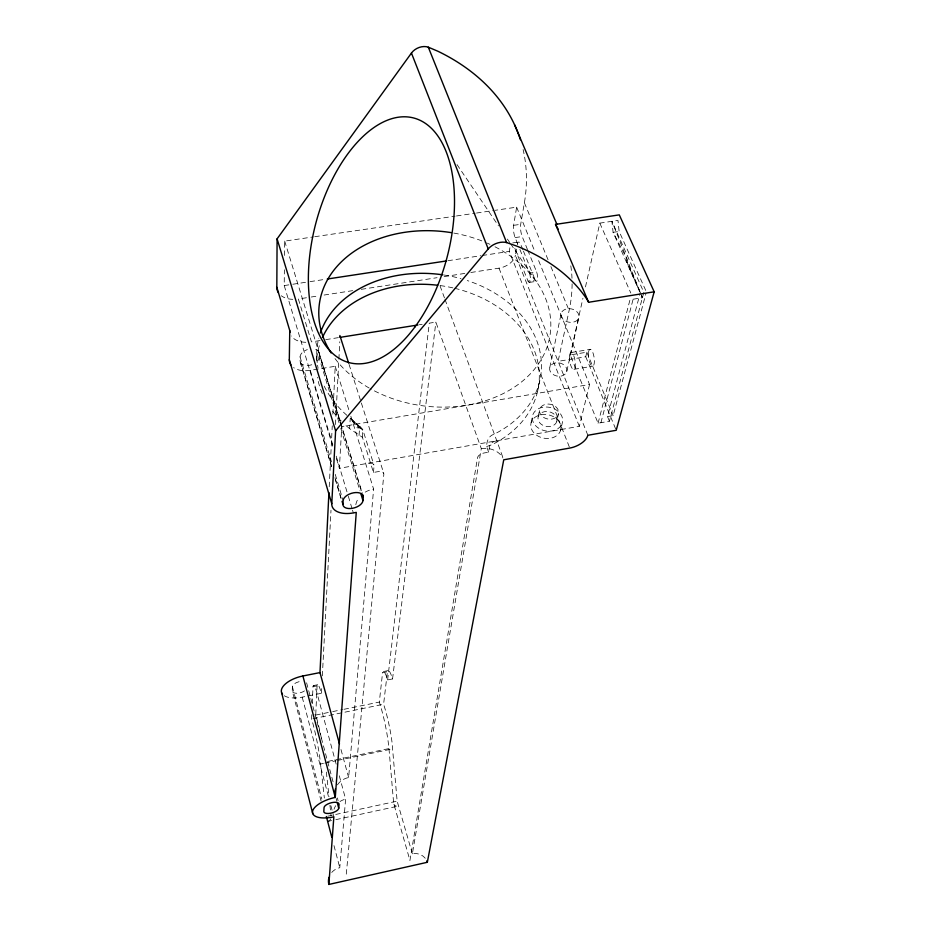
<?xml version="1.0" encoding="UTF-8"?>
<svg xmlns="http://www.w3.org/2000/svg" width="931" height="931" viewBox="0 0 931 931"><rect width="100%" height="100%" fill="white"/><g stroke="black" fill="none" stroke-linecap="round" stroke-linejoin="round"><path stroke-width="0.7" stroke-dasharray="4.66 3.49" d="M332.681 446.147L284.211 285.561L284.374 269.792M284.525 255.455L284.688 241.117L313.316 236.916M321.09 801.044L292.276 690.849L292.381 686.613A7.425 3.491 -15.2 0 1 301.586 681.294M331.645 466.524L299.968 360.623L300.05 356.887A9.81 6.168 -16.6 0 1 307.323 349.579M316.738 355.689L316.54 361.053A111.813 86.176 6.9 0 1 320.392 342.527M339.082 422.802L319.03 357.551L319.17 353.815A9.81 6.168 -16.6 0 0 314.585 349.055M311.78 714.764L311.606 718.988A38.939 4.783 78.7 0 1 319.717 756.938L324.349 798.053M312.269 703.533L313.002 686.671L317.075 685.856A17.235 2.281 78.8 0 1 319.961 688.672L321.439 693.281L302.203 697.156A21.774 10.229 -15.2 0 1 284.095 695.632M321.37 738.108A42.337 5.307 78.7 0 0 315.737 715.055L317.075 685.856M329.225 486.762L332.262 425.793M332.844 414.179L335.218 366.279L310.279 370.329A21.902 13.756 -16.6 0 1 293.579 367.594M321.439 693.281L321.812 686.019M322.347 675.848L330.994 510.246M335.463 424.536L338.803 360.611M338.884 359.157L339.792 341.724M589.544 384.491L579.326 426.328L339.373 468.293L341.758 426.596L589.544 384.491L537.629 258.213M346.274 874.151L383.84 474.205A6.133 3.445 -17.5 0 0 378.242 471.621L373.471 472.459L362.403 437.256L349.591 428.609L350.254 418.135L362.776 429.633L373.913 464.953M359.04 435.522L359.68 426.549L362.776 429.633L362.403 437.256M373.471 472.459L374.041 465.872A6.191 3.515 -17.3 0 0 368.339 463.231M331.75 872.44A14.849 13.93 2.9 0 1 339.78 867.704L345.622 799.182L338.814 773.964M337.418 784.868A18.259 16.618 4.2 0 1 348.636 777.501L373.61 489.101L350.754 415.959M496.27 440.945A6.11 3.421 -19.2 0 0 489.764 445.577L488.589 452.187L483.957 453.001A6.063 3.352 -19.9 0 0 477.545 457.656L409.931 860.419L393.662 803.337L388.972 748.582A42.011 6.785 78.5 0 0 379.313 702.079L382.571 672.706L387.424 671.728A17.084 2.968 78.7 0 1 390.962 674.381L392.556 678.932L387.633 679.921A17.095 2.921 78.7 0 0 382.571 672.706M387.633 679.921L429.261 323.173L435.871 322.126L481.304 448.637L412.363 853.843A12.266 11.405 12.4 0 1 426.107 859.499M412.363 853.843L397.141 801.149L391.963 741.809A38.602 6.319 78.5 0 0 383.595 704.255L387.424 671.728M392.556 678.932L435.871 322.126M517.764 244.178L515.099 237.603A8.763 2.479 82.4 0 1 513.621 225.349L516.635 207.159L495.164 210.301M579.326 426.328L509.28 251.405L510.269 245.481M587.857 435.277L515.413 255.245L516.577 248.484M527.54 249.683L522.175 236.544A8.763 2.514 82.5 0 1 520.708 224.29L524.386 202.76A262.635 182.429 -16.4 0 0 523.106 149.542M488.589 452.187L486.68 446.543C486.541 441.341 488.67 435.743 494.07 434.23A112.709 86.478 6.9 0 0 540.457 354.083A112.709 86.478 6.9 0 0 467.257 280.545M531.135 422.686L532.648 415.307M537.618 391.241L539.782 380.732M538.188 416.704L539.747 409.268M549.814 367.396L561.218 313.34M572.1 283.839A275.343 175.109 -16.6 0 1 569.12 310.489L558.111 361.344L585.75 356.748L586.821 352.197L570.214 354.944L598.074 423.221L609.433 421.219L643.845 292.357L611.923 221.322L613.098 232.331L639.644 291.578L626.447 261.064M570.214 354.944L582.934 298.257M585.483 286.911L599.808 223.137L617.975 220.414L619.138 231.423L646.393 291.892M566.735 371.609A8.728 6.657 11.3 0 0 555.598 362.915A8.728 6.657 11.3 0 0 552.479 374.029A8.728 6.657 11.3 0 0 566.735 371.609L578.849 317.68A9.089 6.761 11.1 0 0 567.212 308.801A9.089 6.761 11.1 0 0 564.023 320.101A9.089 6.761 11.1 0 0 578.849 317.68M556.796 421.394A9.601 7.483 11.5 0 0 544.565 411.665A9.601 7.483 11.5 0 0 541.086 424.152A9.601 7.483 11.5 0 0 556.796 421.394L558.46 413.969A9.659 7.506 11.5 0 0 546.16 404.217A9.659 7.506 11.5 0 0 542.668 416.739A9.659 7.506 11.5 0 0 558.46 413.969M560.648 430.122A15.233 11.905 11.6 0 0 541.237 414.679A15.233 11.905 11.6 0 0 535.744 434.568A15.233 11.905 11.6 0 0 560.648 430.122L562.336 422.79A15.315 11.94 11.5 0 0 542.808 407.289A15.315 11.94 11.5 0 0 537.292 427.236A15.315 11.94 11.5 0 0 562.336 422.79M626.284 261.739L626.959 259.027L613.098 232.331L619.138 231.423M598.074 423.221L630.531 297.641M600.926 422.709L633.813 296.535M609.433 421.219L607.501 416.576L640.225 292.881M607.501 416.576L613.157 415.587L646.021 293.277M330.866 818.849L329.574 820.514M486.68 446.543L492.231 444.564A111.813 86.176 6.9 0 0 537.362 360.111A111.813 86.176 6.9 0 0 454.444 288.226M327.782 816.184L397.141 801.149M327.654 821.433L331.587 820.572M335.847 819.652L397.851 806.176L395.023 805.687L393.871 804.256M328.096 761.372L388.972 748.582M320.613 764.002L323.441 763.408M324.861 763.106L336.172 760.732M337.581 760.429L392.719 748.838M315.737 715.055L331.285 711.889M332.693 711.598L342.585 709.573M343.993 709.294L379.313 702.079M313.014 718.697L383.595 704.255M313.584 685.542L317.669 684.716M383.374 671.542L388.239 670.564M574.043 369.316L593.035 366.139M571.401 352.477L590.429 349.323M633.103 299.223L642.402 297.722L611.923 221.322M320.043 340.548L311.489 341.91L298.351 298.991L309.79 297.233M325.757 339.64L338.593 337.592M419.346 324.756L422.174 324.302M514.796 248.274L528.04 281.092L535.174 279.975A5.912 1.722 82 0 0 537.431 279.707A5.912 1.722 82 0 0 536.663 272.015L528.086 250.998M529.355 282.419L536.5 281.302M519.894 249.45L529.495 273.132L536.663 272.015M311.222 297.012L318.367 295.918M324.093 295.046L352.686 290.647M361.275 289.332L437.058 277.694M444.099 276.612L465.209 273.353M470.842 272.492L499.004 268.163A15.559 9.938 -23.1 0 0 515.413 255.245M512.725 242.921L518.346 242.083M284.211 285.561L291.391 284.467M292.823 284.246L308.615 281.849M310.058 281.639L324.419 279.451M447.916 260.715L480.78 255.734M482.2 255.513L509.28 251.405M515.099 237.603L522.175 236.544M513.621 225.349L520.708 224.29M314.748 236.707L455.073 216.178M456.504 215.969L475.113 213.246M476.544 213.036L493.733 210.511M361.356 428.213L357.248 427.829L350.254 418.135L362.252 428.83M360.181 427.829L350.254 418.135L358.772 427.701M359.68 426.549L362.904 430.564M457.016 164.578L498.457 225.837M507.395 239.058L509.839 242.654M510.654 243.864L534.219 278.695M641.308 295.302L642.402 297.722L626.621 260.389M599.808 223.137L630.811 293.021M586.821 352.197L613.157 415.587M524.386 202.76L548.685 261.274M550.896 266.592L569.12 310.489M585.75 356.748L615.647 428.947M516.635 207.159L534.871 251.498M522.919 249.822L520.79 244.574A8.623 2.456 82.2 0 0 517.264 244.422M523.455 251.137L535.174 279.975M499.004 268.163L569.772 448.067M440.037 285.84L444.518 298.071M445.018 299.433L502.74 457.074M349.078 364.44L360.925 401.645M361.356 403.018L383.735 473.297M335.218 366.279L349.02 410.431M318.914 352.221L362.171 492.79M284.688 241.117L341.328 425.211M319.17 353.815L361.542 491.533M340.781 428.353L359.971 490.835M310.279 370.329L332.856 445.088M336.207 456.167L347.915 494.931M348.334 496.316L352.093 508.768M352.512 510.153L353.349 512.923M336.44 458.599L339.373 468.293M300.05 356.887L331.517 461.939M335.253 474.379L343.12 500.634M334.974 477.673L341.235 498.585M300.248 362.194L331.483 466.64M335.23 479.174L341.06 498.679M340.99 749.525L348.636 777.501M336.172 764.165L317.262 694.119A17.247 2.246 78.9 0 0 313.002 686.671M306.602 682.83L333.24 782.494M337.371 797.925L338.116 800.741M336.138 798.449L336.882 801.242M302.203 697.156L328.69 797.367M330.901 805.722L333.845 816.848M292.381 686.613L321.847 799.147M333.985 845.616L339.78 867.704M326.362 772.09L329.004 796.657M329.946 805.327L331.029 815.44M481.304 448.637A18.201 14.524 9.7 0 1 502.903 457.959M346.937 415.342A112.709 86.478 6.9 0 1 323.325 384.27M318.053 368.013A112.709 86.478 6.9 0 1 317.564 365.278M317.192 362.531A112.709 86.478 6.9 0 1 318.798 338.197M444.203 275.041A112.709 86.478 6.9 0 1 460.973 278.648M349.591 428.609A111.813 86.176 6.9 0 1 344.191 423.919M341.153 420.987A111.813 86.176 6.9 0 1 331.401 409.524M322.301 393.569A111.813 86.176 6.9 0 1 317.401 377.334M440.27 285.584A111.813 86.176 6.9 0 1 453.164 287.935M495.001 246.796A116.41 87.735 7 0 1 532.683 371.294A116.41 87.735 7 0 1 370.363 388.716M369.176 388.041A116.41 87.735 7 0 1 334.916 358.447M453.804 233.064A116.41 87.735 7 0 1 486.005 242.595M487.32 243.154A116.41 87.735 7 0 1 489.915 244.329M529.495 273.132A5.912 1.699 82 0 1 530.263 280.825A5.912 1.699 82 0 1 528.04 281.092M304.472 690.907A7.39 3.468 -15.2 0 1 296.628 693.258A7.39 3.468 -15.2 0 1 292.276 690.849M355.817 504.707A24.031 19.632 5.4 0 1 358.959 497.596M365.208 492.127A24.031 19.632 5.4 0 1 373.61 489.101M334.043 809.225A16.083 14.733 3.8 0 1 335.73 805.722M339.966 801.544A16.083 14.733 3.8 0 1 345.622 799.182M292.776 299.34A22.321 14.826 -16.8 0 1 281.267 295.767M305.822 342.305A22.716 14.582 -16.8 0 1 291.356 335.998M319.03 357.551A9.776 6.133 -16.5 0 1 317.646 360.902M311.78 364.754A9.776 6.133 -16.5 0 1 299.968 360.623M570.796 265.835A275.343 175.109 -16.6 0 1 571.995 278.264M569.528 356.108A8.588 2.642 81.2 0 0 573.356 369.421A8.588 2.642 81.2 0 0 574.299 357.329A8.588 2.642 81.2 0 0 569.528 356.108M588.462 352.965A8.577 2.723 81.3 0 0 592.337 366.244A8.577 2.723 81.3 0 0 593.384 354.152A8.577 2.723 81.3 0 0 588.462 352.965"/><path stroke-width="1.4" d="M278.45 292.8A22.321 14.826 -16.8 0 1 276.821 287.237L277.089 238.848L411.444 53.067A12.766 9.496 -25.3 0 1 428.307 47.178L437.861 51.228A262.635 182.429 -16.4 0 1 520.406 139.755M654.179 291.81L588.601 302.272L555.528 224.394L619.29 214.875L654.179 291.81L616.206 430.285L587.857 435.277A16.723 9.089 -21.8 0 1 569.772 448.067L503.741 459.798L427.341 862.281L328.864 884.45L333.845 816.848A22.705 9.263 -15.6 0 1 312.513 811.89A22.705 9.263 -15.6 0 1 335.276 797.413L356.27 512.399L353.349 512.923A23.159 12.825 -16.8 0 1 331.773 503.718L289.308 359.738L289.75 330.528L276.821 287.237M339.466 743.927L319.985 672.589L328.934 492.569M340.059 336.603L340.013 337.371L417.926 324.977M331.773 503.718L335.602 430.832L277.089 238.848M342.899 504.16L343.12 500.634A10.369 5.749 -16.8 0 1 353.594 492.802A10.369 5.749 -16.8 0 1 363.23 497.038L362.962 500.564A10.346 5.714 -16.8 0 1 352.512 508.291A10.346 5.714 -16.8 0 1 342.899 504.16L342.061 501.367M338.744 808.236L339.059 804.349A7.739 3.165 -15.6 0 0 331.785 802.638A7.739 3.165 -15.6 0 0 324.058 807.584L323.813 811.471A7.704 3.142 -15.6 0 0 331.052 813.124A7.704 3.142 -15.6 0 0 338.744 808.236L337.255 802.65M335.602 430.832L488.228 248.938A13.895 8.914 -23.1 0 1 506.627 242.584L516.647 246.052A284.258 169.093 -16.7 0 1 586.902 299.27L588.601 302.272M328.666 821.084L327.654 821.433L326.362 816.499M282.559 694.282A21.774 10.229 -15.2 0 1 302.901 675.987L319.985 672.589M327.293 279.021L446.484 260.936M555.528 224.394L558.181 229.166M514.552 124.731L556.971 224.499M428.307 47.178L506.627 242.584M411.444 53.067L488.228 248.938M339.873 335.497L348.636 363.055M362.392 494.28L363.23 497.038M360.821 493.616L362.962 500.564M302.901 675.987L335.276 797.413A18.259 16.618 4.2 0 1 335.497 788.801M327.84 822.143L331.82 837.33M281.627 692.711L312.758 813.601M320.357 332.995A112.709 86.478 6.9 0 1 442.9 274.843M322.463 337.488A111.813 86.176 6.9 0 1 437.651 285.247M331.11 352.965A116.41 87.735 7 0 1 340.606 262.589A116.41 87.735 7 0 1 451.174 232.622M426.817 860.861A12.266 11.405 12.4 0 1 427.341 862.281M328.864 884.45A14.849 13.93 2.9 0 1 329.062 877.235M289.913 332.46A22.716 14.582 -16.8 0 1 289.75 330.528M290.856 364.871A21.902 13.756 -16.6 0 1 289.308 359.738M414.819 327.095A126.511 67.788 -75.2 0 0 420.987 120.762A126.511 67.788 -75.2 0 0 308.452 273.062A126.511 67.788 -75.2 0 0 414.819 327.095"/></g></svg>
